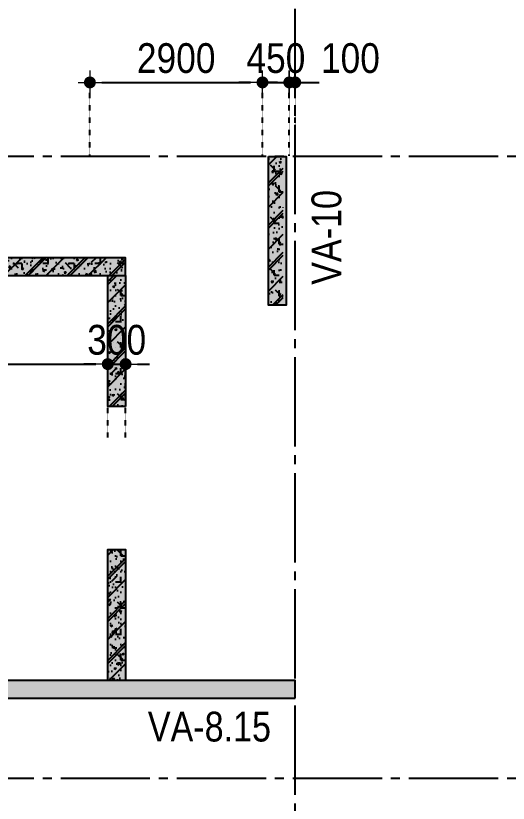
# Model space of a CAD drawing. Header units: millimetres. Extents: x -3973692 to -2843767, y 592734 to 838475.
# Drawn here: x -3330491 to -3322215, y 740158 to 753384 of the extents above; entities that cross this region are included whole.
import ezdxf
from ezdxf.enums import TextEntityAlignment as Align

# ---------------------------------------------------------------- set-up
doc = ezdxf.new("R2010")
doc.units = ezdxf.units.MM
doc.header["$MEASUREMENT"] = 0
doc.header["$PDMODE"] = 3
doc.header["$PDSIZE"] = -20
doc.linetypes.add('CHG_XX_Luoi truc-Block A$0$MB_Luoi truc-150-TWA$0$Center101', pattern=[13, 10, -1, 1, -1])
doc.linetypes.add('HIDDEN5', pattern=[2.8375, 1.25, -1.5875])
doc.layers.get('0').update_dxf_attribs({"lineweight": 9})
doc.layers.get('Defpoints').update_dxf_attribs({"color": 10, "lineweight": 0})
for name, color, linetype, lineweight in [("'S_General_Dim_1", 1, 'Continuous', 18), ('CHG_XX_Cot_Block A-T2-3$0$DBAO', 3, 'Continuous', 13), ('TEXT', 7, 'Continuous', 15)]:
    doc.layers.add(name, color=color, linetype=linetype, lineweight=lineweight)
for name, color, linetype in [('CHG_XX_Cot_Block A-T2-3$0$mb_cot tang 4-8 twa$0$Concrete Hatch', 218, 'Continuous'), ('CHG_XX_Cot_Block A-T2-3$0$mb_cot tang 4-8 twa$0$Concrete Line', 6, 'Continuous'), ('CHG_XX_Cot_Block A-T2-3$0$mb_cot tang 4-8 twa$0$Concrete Solid', 216, 'Continuous'), ('CHG_XX_Luoi truc-Block A$0$MB_Luoi truc-150-TWA$0$Grid', 34, 'Continuous'), ('CHG_XX_Luoi truc-Block A$0$MB_Luoi truc-150-TWA$0$Grid Line', 251, 'CHG_XX_Luoi truc-Block A$0$MB_Luoi truc-150-TWA$0$Center101')]:
    doc.layers.add(name, color=color, linetype=linetype)
doc.styles.add('arial', font='arial.ttf', dxfattribs={"width": 0.85})
doc.styles.add('CHG_XX_Luoi truc-Block A$0$MB_Luoi truc-150-TWA$0$Grid A-F$0$VNI-HelveCB', font='')
doc.styles.add('TTP-HelCon', font='')
doc.styles.get('CHG_XX_Luoi truc-Block A$0$MB_Luoi truc-150-TWA$0$Grid A-F$0$VNI-HelveCB').set_extended_font_data('VNI-Helve-Condense', bold=True)
doc.styles.get('TTP-HelCon').set_extended_font_data('VNI-Helve-Condense')
doc.dimstyles.new('200', dxfattribs={"dimscale": 200, "dimtxt": 2.5, "dimasz": 1, "dimexe": 0, "dimexo": 0, "dimgap": 0.75, "dimtad": 1, "dimdec": 0, "dimrnd": 10, "dimzin": 9, "dimdsep": 46, "dimtxsty": 'arial', "dimblk1": 'DIMDOT', "dimblk2": 'DIMDOT', "dimsah": 1, "dimcen": 2, "dimdle": 3, "dimclre": 8, "dimclrt": 2, "dimadec": 0, "dimazin": 0, "dimtfac": 1, "dimtdec": 0, "dimtix": 1, "dimtmove": 2, "dimatfit": 3, "dimldrblk": 'DIMPIJL', "dimfxl": 1, "dimtvp": 1.8, "dimtolj": 1, "dimtzin": 0, "dimarcsym": 0})

# ---------------------------------------------------------------- blocks, each defined once
blk = doc.blocks.new('*U3016')
at = {"layer": 'CHG_XX_Luoi truc-Block A$0$MB_Luoi truc-150-TWA$0$Grid Line'}
blk.add_line((0, 0), (0, 467.0000000000001), dxfattribs=at)
at = {"layer": 'CHG_XX_Luoi truc-Block A$0$MB_Luoi truc-150-TWA$0$Grid', "lineweight": -2, "style": 'CHG_XX_Luoi truc-Block A$0$MB_Luoi truc-150-TWA$0$Grid A-F$0$VNI-HelveCB'}
for tag, p in [('GRIDSUB', (0, 476.0000000000001)), ('GRID', (0, -9))]:
    blk.add_attdef(tag, text='', height=5, dxfattribs=at).set_placement(p, align=Align.MIDDLE)
blk = doc.blocks.new('*U3014')
at = {"layer": 'CHG_XX_Luoi truc-Block A$0$MB_Luoi truc-150-TWA$0$Grid Line'}
blk.add_line((0, 0), (0, 404), dxfattribs=at)
at = {"layer": 'CHG_XX_Luoi truc-Block A$0$MB_Luoi truc-150-TWA$0$Grid', "lineweight": -2, "style": 'CHG_XX_Luoi truc-Block A$0$MB_Luoi truc-150-TWA$0$Grid A-F$0$VNI-HelveCB'}
for tag, p in [('GRIDSUB', (0, 413)), ('GRID', (0, -9))]:
    blk.add_attdef(tag, text='', height=5, dxfattribs=at).set_placement(p, align=Align.MIDDLE)
blk = doc.blocks.new('CHG_XX_Luoi truc-Block A')
at = {"layer": 'CHG_XX_Luoi truc-Block A$0$MB_Luoi truc-150-TWA$0$Grid', "xscale": 150, "yscale": 150, "zscale": 150}
blk.add_blockref('*U3016', (22700, 87440.67921933654), dxfattribs=at)
at = {"layer": 'CHG_XX_Luoi truc-Block A$0$MB_Luoi truc-150-TWA$0$Grid', "xscale": -150, "yscale": 150, "zscale": 150, "rotation": 90}
for p in [(57309.50927037185, 141059.6356885452), (57309.50927037185, 130609.6356885452)]:
    blk.add_blockref('*U3014', p, dxfattribs=at)
blk = doc.blocks.new('*U2978')
at = {"layer": 'CHG_XX_Cot_Block A-T2-3$0$mb_cot tang 4-8 twa$0$Concrete Hatch'}
h = blk.add_hatch(dxfattribs=at)
h.set_pattern_fill('CONCRETE', color=256, scale=50, style=0, pattern_type=2)
h.set_pattern_definition([(45, (8900, -49.99999999999986), (-176.7766952966369, 176.7766952966369), []), (45, (8900, 1.4210854715202e-13), (-353.5533905932737, 353.5533905932738), []), (49.99999999999999, (8900, -49.99999999999986), (358.6300913003767, -31.37606749129755), [37.5, -412.5]), (355, (8900, -49.99999999999986), (-69.3756668065, 376.0960668500059), [30, -330]), (100.4514, (8929.88584, -52.61466999999985), (289.2546908570108, 344.7197710304768), [31.870095, -350.571056]), (46.18420000000001, (8900, 50.00000000000014), (533.6205243128222, -82.75950716450905), [56.25, -618.75]), (96.6356, (8944.4683725, 43.10334650000013), (467.3313527743517, 487.0589354502209), [47.805144, -525.8565]), (351.1842, (8900, 50.00000000000014), (467.3309725668136, 487.0593004626623), [45, -495]), (21, (8950, 25.00000000000014), (298.4535260592309, -201.3094453326694), [37.5, -412.5]), (326.0000000000001, (8950, 25.00000000000014), (121.6576659607909, 362.5750225234265), [30, -330]), (71.4514, (8974.8711165, 8.224197000000146), (420.111314290745, 161.2652483549762), [31.870095, -350.571056]), (37.50000000000001, (8900, -49.99999999999986), (6.079927658645334, 166.4469269156558), [0, -326, 0, -335, 0, -331.25]), (7.499999999999999, (8900, -49.99999999999986), (131.5347687210743, 197.2058559411801), [0, -191, 0, -318.5, 0, -126.25]), (327.5, (8788.5, -49.99999999999986), (266.9112180862045, -11.2774358671899), [0, -125, 0, -390, 0, -517.5]), (317.5, (8738.5, -49.99999999999986), (291.5930846711931, 50.05249116615882), [0, -162.5, 0, -259, 0, -367.5]), (0, (9075, 125.0000000000001), (0, 875), [87.5, -787.5]), (0, (9337.5, 300.0000000000001), (0, 875), [87.5, -787.5]), (0, (9162.5, 650.0000000000001), (0, 875), [87.5, -350, 87.5, -350]), (90, (9075, 125.0000000000001), (-875, 5.35782974626967e-14), [87.5, -787.5]), (90, (9162.5, 650.0000000000001), (-875, 5.35782974626967e-14), [87.5, -787.5]), (90, (9425, 300.0000000000001), (-875, 5.35782974626967e-14), [87.5, -787.5]), (90, (9600, 562.5000000000001), (-875, 5.35782974626967e-14), [87.5, -787.5]), (135, (9162.5, 125.0000000000001), (-875.016357447105, 8.881784197001252e-14), [123.76, -1113.7]), (135, (9250, 650.0000000000001), (-875.016357447105, 8.881784197001252e-14), [123.76, -1113.7]), (45, (9337.5, 300.0000000000001), (8.881784197001252e-14, 875.016357447105), [123.76, -247.485, 123.76, -742.455]), (0, (8725, -49.99999999999986), (87.5, 87.5), [-175, 0])])
h.paths.add_polyline_path([(-750, 150), (-750, -149.9999999999999), (9700, -150), (9700, 150)])
at = {"layer": 'CHG_XX_Cot_Block A-T2-3$0$mb_cot tang 4-8 twa$0$Concrete Solid'}
blk.add_hatch(color=256, dxfattribs=at).paths.add_polyline_path([(-750, 150), (-750, -149.9999999999999), (9700, -150), (9700, 150)])
at = {"layer": 'CHG_XX_Cot_Block A-T2-3$0$mb_cot tang 4-8 twa$0$Concrete Line'}
blk.add_lwpolyline([(-750, 150), (-750, -149.9999999999999), (9700, -150), (9700, 150)], close=True, dxfattribs=at)
blk = doc.blocks.new('*U2984')
at = {"layer": 'CHG_XX_Cot_Block A-T2-3$0$mb_cot tang 4-8 twa$0$Concrete Hatch'}
h = blk.add_hatch(dxfattribs=at)
h.set_pattern_fill('CONCRETE', color=256, scale=50, style=0, pattern_type=2)
h.set_pattern_definition([(45, (4250, -49.99999999999986), (-176.7766952966369, 176.7766952966369), []), (45, (4250, 1.4210854715202e-13), (-353.5533905932737, 353.5533905932738), []), (49.99999999999999, (4250, -49.99999999999986), (358.6300913003767, -31.37606749129755), [37.5, -412.5]), (355, (4250, -49.99999999999986), (-69.3756668065, 376.0960668500059), [30, -330]), (100.4514, (4279.88584, -52.61466999999985), (289.2546908570108, 344.7197710304768), [31.870095, -350.571056]), (46.18420000000001, (4250, 50.00000000000014), (533.6205243128222, -82.75950716450905), [56.25, -618.75]), (96.6356, (4294.4683725, 43.10334650000013), (467.3313527743517, 487.0589354502209), [47.805144, -525.8565]), (351.1842, (4250, 50.00000000000014), (467.3309725668136, 487.0593004626623), [45, -495]), (21, (4300, 25.00000000000014), (298.4535260592309, -201.3094453326694), [37.5, -412.5]), (326.0000000000001, (4300, 25.00000000000014), (121.6576659607909, 362.5750225234265), [30, -330]), (71.4514, (4324.8711165, 8.224197000000146), (420.111314290745, 161.2652483549762), [31.870095, -350.571056]), (37.50000000000001, (4250, -49.99999999999986), (6.079927658645334, 166.4469269156558), [0, -326, 0, -335, 0, -331.25]), (7.499999999999999, (4250, -49.99999999999986), (131.5347687210743, 197.2058559411801), [0, -191, 0, -318.5, 0, -126.25]), (327.5, (4138.5, -49.99999999999986), (266.9112180862045, -11.2774358671899), [0, -125, 0, -390, 0, -517.5]), (317.5, (4088.5, -49.99999999999986), (291.5930846711931, 50.05249116615882), [0, -162.5, 0, -259, 0, -367.5]), (0, (4425, 125.0000000000001), (0, 875), [87.5, -787.5]), (0, (4687.5, 300.0000000000001), (0, 875), [87.5, -787.5]), (0, (4512.5, 650.0000000000001), (0, 875), [87.5, -350, 87.5, -350]), (90, (4425, 125.0000000000001), (-875, 5.35782974626967e-14), [87.5, -787.5]), (90, (4512.5, 650.0000000000001), (-875, 5.35782974626967e-14), [87.5, -787.5]), (90, (4775, 300.0000000000001), (-875, 5.35782974626967e-14), [87.5, -787.5]), (90, (4950, 562.5000000000001), (-875, 5.35782974626967e-14), [87.5, -787.5]), (135, (4512.5, 125.0000000000001), (-875.016357447105, 8.881784197001252e-14), [123.76, -1113.7]), (135, (4600, 650.0000000000001), (-875.016357447105, 8.881784197001252e-14), [123.76, -1113.7]), (45, (4687.5, 300.0000000000001), (8.881784197001252e-14, 875.016357447105), [123.76, -247.485, 123.76, -742.455]), (0, (4075, -49.99999999999986), (87.5, 87.5), [-175, 0])])
h.paths.add_polyline_path([(-50, 150), (-50, -149.9999999999999), (4350, -150), (4350, 150)])
at = {"layer": 'CHG_XX_Cot_Block A-T2-3$0$mb_cot tang 4-8 twa$0$Concrete Solid'}
blk.add_hatch(color=256, dxfattribs=at).paths.add_polyline_path([(-50, 150), (-50, -149.9999999999999), (4350, -150), (4350, 150)])
at = {"layer": 'CHG_XX_Cot_Block A-T2-3$0$mb_cot tang 4-8 twa$0$Concrete Line'}
blk.add_lwpolyline([(-50, 150), (-50, -149.9999999999999), (4350, -150), (4350, 150)], close=True, dxfattribs=at)
blk = doc.blocks.new('*U2989')
at = {"layer": 'CHG_XX_Cot_Block A-T2-3$0$mb_cot tang 4-8 twa$0$Concrete Hatch'}
h = blk.add_hatch(dxfattribs=at)
h.set_pattern_fill('CONCRETE', color=256, scale=50, style=0, pattern_type=2)
h.set_pattern_definition([(45, (2050, -49.99999999999986), (-176.7766952966369, 176.7766952966369), []), (45, (2050, 1.4210854715202e-13), (-353.5533905932737, 353.5533905932738), []), (49.99999999999999, (2050, -49.99999999999986), (358.6300913003767, -31.37606749129755), [37.5, -412.5]), (355, (2050, -49.99999999999986), (-69.3756668065, 376.0960668500059), [30, -330]), (100.4514, (2079.88584, -52.61466999999985), (289.2546908570108, 344.7197710304768), [31.870095, -350.571056]), (46.18420000000001, (2050, 50.00000000000014), (533.6205243128222, -82.75950716450905), [56.25, -618.75]), (96.6356, (2094.4683725, 43.10334650000013), (467.3313527743517, 487.0589354502209), [47.805144, -525.8565]), (351.1842, (2050, 50.00000000000014), (467.3309725668136, 487.0593004626623), [45, -495]), (21, (2100, 25.00000000000014), (298.4535260592309, -201.3094453326694), [37.5, -412.5]), (326.0000000000001, (2100, 25.00000000000014), (121.6576659607909, 362.5750225234265), [30, -330]), (71.4514, (2124.8711165, 8.224197000000146), (420.111314290745, 161.2652483549762), [31.870095, -350.571056]), (37.50000000000001, (2050, -49.99999999999986), (6.079927658645334, 166.4469269156558), [0, -326, 0, -335, 0, -331.25]), (7.499999999999999, (2050, -49.99999999999986), (131.5347687210743, 197.2058559411801), [0, -191, 0, -318.5, 0, -126.25]), (327.5, (1938.5, -49.99999999999986), (266.9112180862045, -11.2774358671899), [0, -125, 0, -390, 0, -517.5]), (317.5, (1888.5, -49.99999999999986), (291.5930846711931, 50.05249116615882), [0, -162.5, 0, -259, 0, -367.5]), (0, (2225, 125.0000000000001), (0, 875), [87.5, -787.5]), (0, (2487.5, 300.0000000000001), (0, 875), [87.5, -787.5]), (0, (2312.5, 650.0000000000001), (0, 875), [87.5, -350, 87.5, -350]), (90, (2225, 125.0000000000001), (-875, 5.35782974626967e-14), [87.5, -787.5]), (90, (2312.5, 650.0000000000001), (-875, 5.35782974626967e-14), [87.5, -787.5]), (90, (2575, 300.0000000000001), (-875, 5.35782974626967e-14), [87.5, -787.5]), (90, (2750, 562.5000000000001), (-875, 5.35782974626967e-14), [87.5, -787.5]), (135, (2312.5, 125.0000000000001), (-875.016357447105, 8.881784197001252e-14), [123.76, -1113.7]), (135, (2400, 650.0000000000001), (-875.016357447105, 8.881784197001252e-14), [123.76, -1113.7]), (45, (2487.5, 300.0000000000001), (8.881784197001252e-14, 875.016357447105), [123.76, -247.485, 123.76, -742.455]), (0, (1875, -49.99999999999986), (87.5, 87.5), [-175, 0])])
h.paths.add_polyline_path([(-50, 150), (-50, -149.9999999999999), (2150, -150), (2150, 150)])
at = {"layer": 'CHG_XX_Cot_Block A-T2-3$0$mb_cot tang 4-8 twa$0$Concrete Solid'}
blk.add_hatch(color=256, dxfattribs=at).paths.add_polyline_path([(-50, 150), (-50, -149.9999999999999), (2150, -150), (2150, 150)])
at = {"layer": 'CHG_XX_Cot_Block A-T2-3$0$mb_cot tang 4-8 twa$0$Concrete Line'}
blk.add_lwpolyline([(-50, 150), (-50, -149.9999999999999), (2150, -150), (2150, 150)], close=True, dxfattribs=at)
blk = doc.blocks.new('CHG_XX_Cot_Block A-T2-3')
at = {"layer": 'CHG_XX_Cot_Block A-T2-3$0$mb_cot tang 4-8 twa$0$Concrete Hatch'}
h = blk.add_hatch(dxfattribs=at)
h.set_pattern_fill('CONCRETE', color=256, scale=50, style=0, pattern_type=2)
h.set_pattern_definition([(45, (-450.0000000001164, -149.9999999999997), (-176.7766952966369, 176.7766952966369), []), (45, (-450.0000000001164, -99.99999999999974), (-353.5533905932737, 353.5533905932738), []), (49.99999999999999, (-450.0000000001164, -149.9999999999997), (358.6300913003767, -31.37606749129755), [37.5, -412.5]), (355, (-450.0000000001164, -149.9999999999997), (-69.3756668065, 376.0960668500059), [30, -330]), (100.4514, (-420.1141600001165, -152.6146699999997), (289.2546908570108, 344.7197710304768), [31.870095, -350.571056]), (46.18420000000001, (-450.0000000001164, -49.99999999999974), (533.6205243128222, -82.75950716450905), [56.25, -618.75]), (96.6356, (-405.5316275001164, -56.89665349999976), (467.3313527743517, 487.0589354502209), [47.805144, -525.8565]), (351.1842, (-450.0000000001164, -49.99999999999974), (467.3309725668136, 487.0593004626623), [45, -495]), (21, (-400.0000000001164, -74.99999999999974), (298.4535260592309, -201.3094453326694), [37.5, -412.5]), (326.0000000000001, (-400.0000000001164, -74.99999999999974), (121.6576659607909, 362.5750225234265), [30, -330]), (71.4514, (-375.1288835001164, -91.77580299999974), (420.111314290745, 161.2652483549762), [31.870095, -350.571056]), (37.50000000000001, (-450.0000000001164, -149.9999999999997), (6.079927658645334, 166.4469269156558), [0, -326, 0, -335, 0, -331.25]), (7.499999999999999, (-450.0000000001164, -149.9999999999997), (131.5347687210743, 197.2058559411801), [0, -191, 0, -318.5, 0, -126.25]), (327.5, (-561.5000000001164, -149.9999999999997), (266.9112180862045, -11.2774358671899), [0, -125, 0, -390, 0, -517.5]), (317.5, (-611.5000000001164, -149.9999999999997), (291.5930846711931, 50.05249116615882), [0, -162.5, 0, -259, 0, -367.5]), (0, (-275.0000000001164, 25.00000000000026), (0, 875), [87.5, -787.5]), (0, (-12.50000000011642, 200.0000000000003), (0, 875), [87.5, -787.5]), (0, (-187.5000000001164, 550.0000000000002), (0, 875), [87.5, -350, 87.5, -350]), (90, (-275.0000000001164, 25.00000000000026), (-875, 5.35782974626967e-14), [87.5, -787.5]), (90, (-187.5000000001164, 550.0000000000002), (-875, 5.35782974626967e-14), [87.5, -787.5]), (90, (74.99999999988358, 200.0000000000003), (-875, 5.35782974626967e-14), [87.5, -787.5]), (90, (249.9999999998836, 462.5000000000002), (-875, 5.35782974626967e-14), [87.5, -787.5]), (135, (-187.5000000001164, 25.00000000000026), (-875.016357447105, 8.881784197001252e-14), [123.76, -1113.7]), (135, (-100.0000000001164, 550.0000000000002), (-875.016357447105, 8.881784197001252e-14), [123.76, -1113.7]), (45, (-12.50000000011642, 200.0000000000003), (8.881784197001252e-14, 875.016357447105), [123.76, -247.485, 123.76, -742.455]), (0, (-625.0000000001164, -149.9999999999997), (87.5, 87.5), [-175, 0])])
h.paths.add_polyline_path([(8037202.261310224, 1226623.729690651), (8037452.261310224, 1226623.729690651), (8037452.261310224, 1224123.72969065), (8037202.261310224, 1224123.72969065)])
at = {"layer": 'CHG_XX_Cot_Block A-T2-3$0$mb_cot tang 4-8 twa$0$Concrete Solid'}
blk.add_hatch(color=256, dxfattribs=at).paths.add_polyline_path([(8037202.261310224, 1226623.729690651), (8037502.261310224, 1226623.729690651), (8037502.261310224, 1224123.72969065), (8037202.261310224, 1224123.72969065)])
at = {"layer": 'CHG_XX_Cot_Block A-T2-3$0$mb_cot tang 4-8 twa$0$Concrete Line'}
blk.add_lwpolyline([(8037202.261310224, 1226623.729690651), (8037502.261310224, 1226623.729690651), (8037502.261310224, 1224123.72969065), (8037202.261310224, 1224123.72969065)], close=True, dxfattribs=at)
at = {"layer": 'CHG_XX_Cot_Block A-T2-3$0$DBAO'}
blk.add_blockref('CHG_XX_Luoi truc-Block A', (8014952.261310224, 1085564.094002106), dxfattribs=at)
at = {"layer": 'CHG_XX_Cot_Block A-T2-3$0$mb_cot tang 4-8 twa$0$Concrete Line', "rotation": 180}
for name, p in [('*U2984', (8034752.261317042, 1224773.729696228)), ('*U2978', (8036902.261317042, 1217673.729696228))]:
    blk.add_blockref(name, p, dxfattribs=at)
at = {"layer": 'CHG_XX_Cot_Block A-T2-3$0$mb_cot tang 4-8 twa$0$Concrete Line', "xscale": -1, "rotation": 270}
for p in [(8034652.261310224, 1222473.729699596), (8034652.261310224, 1217873.729699596)]:
    blk.add_blockref('*U2989', p, dxfattribs=at)
blk = doc.blocks.new('a')
at = {"layer": 'TEXT', "color": 3, "style": 'TTP-HelCon'}
blk.add_text('VA-10', height=500, rotation=90, dxfattribs=at).set_placement((23474.15316795139, -13355.43182885298))
blk.add_text('VA-8.15', height=500, dxfattribs=at).set_placement((20223.65632150974, -21025.68188577329))
blk = doc.blocks.new('DIMDOT')
for p, q in [((0, -1), (0, 1)), ((1, 0), (-1, 0))]:
    blk.add_line(p, q)
at = {"const_width": 0.5}
blk.add_lwpolyline([(-0.25, 0, 1), (0.25, 0, 1)], format="xyb", close=True, dxfattribs=at)
blk = doc.blocks.new('*D2600')
at = {"layer": "'S_General_Dim_1", "color": 8, "linetype": 'HIDDEN5', "lineweight": -2, "transparency": 16777216}
for p, q in [((-3335945.198563755, 746299.5684920707), (-3335945.198563755, 747532.9951257467)), ((-3328945.198556936, 746299.5684920704), (-3328945.198556936, 747532.9951257467))]:
    blk.add_line(p, q, dxfattribs=at)
at = {"layer": "'S_General_Dim_1", "color": 0, "lineweight": -2, "transparency": 16777216}
blk.add_line((-3335745.198563755, 747532.9951257467), (-3329145.198556936, 747532.9951257467), dxfattribs=at)
at = {"layer": 'Defpoints', "color": 0, "transparency": 16777216}
for p in [(-3328945.198556936, 747532.9951257467), (-3335945.198563755, 746299.5684920707), (-3328945.198556936, 746299.5684920704)]:
    blk.add_point(p, dxfattribs=at)
at = {"layer": "'S_General_Dim_1", "color": 0, "lineweight": -2, "transparency": 16777216, "xscale": 200, "yscale": 200, "zscale": 200, "rotation": 180}
blk.add_blockref('DIMDOT', (-3335945.198563755, 747532.9951257467), dxfattribs=at)
at = {"layer": "'S_General_Dim_1", "color": 0, "lineweight": -2, "transparency": 16777216, "xscale": 200, "yscale": 200, "zscale": 200}
blk.add_blockref('DIMDOT', (-3328945.198556936, 747532.9951257467), dxfattribs=at)
at = {"layer": "'S_General_Dim_1", "color": 2, "transparency": 16777216, "insert": (-3332445.198560345, 747938.2816196076), "char_height": 500, "attachment_point": 5, "style": 'arial'}
blk.add_mtext('\\A1;7000', dxfattribs=at)
blk = doc.blocks.new('DIMPIJL')
at = {"linetype": 'ByBlock'}
blk.add_solid([(-2.5, 0.4166666666666686), (-2.5, -0.4166666666666686), (0, 0)], dxfattribs=at)
blk = doc.blocks.new('*D2601')
at = {"layer": "'S_General_Dim_1", "color": 0, "lineweight": -2, "transparency": 16777216}
for p, q in [((-3329145.198556936, 747532.9951257467), (-3329345.198556936, 747532.9951257467)), ((-3328945.198556936, 747532.9951257467), (-3328645.198556936, 747532.9951257467)), ((-3328445.198556936, 747532.9951257467), (-3328245.198556936, 747532.9951257467))]:
    blk.add_line(p, q, dxfattribs=at)
at = {"layer": "'S_General_Dim_1", "color": 8, "linetype": 'HIDDEN5', "lineweight": -2, "transparency": 16777216}
for p, q in [((-3328945.198556936, 746299.5684920704), (-3328945.198556936, 747532.9951257467)), ((-3328645.198556936, 746299.5684920704), (-3328645.198556936, 747532.9951257467))]:
    blk.add_line(p, q, dxfattribs=at)
at = {"layer": 'Defpoints', "color": 0, "transparency": 16777216}
for p in [(-3328645.198556936, 747532.9951257467), (-3328945.198556936, 746299.5684920704), (-3328645.198556936, 746299.5684920704)]:
    blk.add_point(p, dxfattribs=at)
at = {"layer": "'S_General_Dim_1", "color": 0, "lineweight": -2, "transparency": 16777216, "xscale": 200, "yscale": 200, "zscale": 200}
blk.add_blockref('DIMDOT', (-3328945.198556936, 747532.9951257467), dxfattribs=at)
at = {"layer": "'S_General_Dim_1", "color": 0, "lineweight": -2, "transparency": 16777216, "xscale": 200, "yscale": 200, "zscale": 200, "rotation": 180}
blk.add_blockref('DIMDOT', (-3328645.198556936, 747532.9951257467), dxfattribs=at)
at = {"layer": "'S_General_Dim_1", "color": 2, "transparency": 16777216, "insert": (-3328795.198556936, 747938.4521516676), "char_height": 500, "attachment_point": 5, "style": 'arial'}
blk.add_mtext('\\A1;300', dxfattribs=at)
blk = doc.blocks.new('*D2602')
at = {"layer": "'S_General_Dim_1", "color": 8, "linetype": 'HIDDEN5', "lineweight": -2, "transparency": 16777216}
for p, q in [((-3329245.198556937, 751031.011449586), (-3329245.198556937, 752264.4380832625)), ((-3326345.198556936, 751031.0114495861), (-3326345.198556936, 752264.4380832625))]:
    blk.add_line(p, q, dxfattribs=at)
at = {"layer": "'S_General_Dim_1", "color": 0, "lineweight": -2, "transparency": 16777216}
blk.add_line((-3329045.198556937, 752264.4380832625), (-3326545.198556936, 752264.4380832625), dxfattribs=at)
at = {"layer": 'Defpoints', "color": 0, "transparency": 16777216}
for p in [(-3326345.198556936, 752264.4380832625), (-3329245.198556937, 751031.011449586), (-3326345.198556936, 751031.0114495861)]:
    blk.add_point(p, dxfattribs=at)
at = {"layer": "'S_General_Dim_1", "color": 0, "lineweight": -2, "transparency": 16777216, "xscale": 200, "yscale": 200, "zscale": 200, "rotation": 180}
blk.add_blockref('DIMDOT', (-3329245.198556937, 752264.4380832625), dxfattribs=at)
at = {"layer": "'S_General_Dim_1", "color": 0, "lineweight": -2, "transparency": 16777216, "xscale": 200, "yscale": 200, "zscale": 200}
blk.add_blockref('DIMDOT', (-3326345.198556936, 752264.4380832625), dxfattribs=at)
at = {"layer": "'S_General_Dim_1", "color": 2, "transparency": 16777216, "insert": (-3327795.198556936, 752669.7245771234), "char_height": 500, "attachment_point": 5, "style": 'arial'}
blk.add_mtext('\\A1;2900', dxfattribs=at)
blk = doc.blocks.new('*D2603')
at = {"layer": "'S_General_Dim_1", "color": 0, "lineweight": -2, "transparency": 16777216}
for p, q in [((-3326545.198556936, 752264.4380832625), (-3326745.198556936, 752264.4380832625)), ((-3326345.198556936, 752264.4380832625), (-3325895.198556937, 752264.4380832625)), ((-3325695.198556937, 752264.4380832625), (-3325495.198556937, 752264.4380832625))]:
    blk.add_line(p, q, dxfattribs=at)
at = {"layer": "'S_General_Dim_1", "color": 8, "linetype": 'HIDDEN5', "lineweight": -2, "transparency": 16777216}
for p, q in [((-3326345.198556936, 751031.0114495861), (-3326345.198556936, 752264.4380832625)), ((-3325895.198556937, 751031.0114495863), (-3325895.198556937, 752264.4380832625))]:
    blk.add_line(p, q, dxfattribs=at)
at = {"layer": 'Defpoints', "color": 0, "transparency": 16777216}
for p in [(-3325895.198556937, 752264.4380832625), (-3326345.198556936, 751031.0114495861), (-3325895.198556937, 751031.0114495863)]:
    blk.add_point(p, dxfattribs=at)
at = {"layer": "'S_General_Dim_1", "color": 0, "lineweight": -2, "transparency": 16777216, "xscale": 200, "yscale": 200, "zscale": 200}
blk.add_blockref('DIMDOT', (-3326345.198556936, 752264.4380832625), dxfattribs=at)
at = {"layer": "'S_General_Dim_1", "color": 0, "lineweight": -2, "transparency": 16777216, "xscale": 200, "yscale": 200, "zscale": 200, "rotation": 180}
blk.add_blockref('DIMDOT', (-3325895.198556937, 752264.4380832625), dxfattribs=at)
at = {"layer": "'S_General_Dim_1", "color": 2, "transparency": 16777216, "insert": (-3326120.198556937, 752669.7245771234), "char_height": 500, "attachment_point": 5, "style": 'arial'}
blk.add_mtext('\\A1;450', dxfattribs=at)
blk = doc.blocks.new('*D2604')
at = {"layer": "'S_General_Dim_1", "color": 0, "lineweight": -2, "transparency": 16777216}
for p, q in [((-3326095.198556937, 752264.4380832625), (-3326295.198556937, 752264.4380832625)), ((-3325895.198556937, 752264.4380832625), (-3325795.198556936, 752264.4380832625)), ((-3325595.198556936, 752264.4380832625), (-3325395.198556936, 752264.4380832625))]:
    blk.add_line(p, q, dxfattribs=at)
at = {"layer": "'S_General_Dim_1", "color": 8, "linetype": 'HIDDEN5', "lineweight": -2, "transparency": 16777216}
for p, q in [((-3325895.198556937, 751031.0114495863), (-3325895.198556937, 752264.4380832625)), ((-3325795.198556936, 751031.0114495863), (-3325795.198556936, 752264.4380832625))]:
    blk.add_line(p, q, dxfattribs=at)
at = {"layer": 'Defpoints', "color": 0, "transparency": 16777216}
for p in [(-3325795.198556936, 752264.4380832625), (-3325895.198556937, 751031.0114495863), (-3325795.198556936, 751031.0114495863)]:
    blk.add_point(p, dxfattribs=at)
at = {"layer": "'S_General_Dim_1", "color": 0, "lineweight": -2, "transparency": 16777216, "xscale": 200, "yscale": 200, "zscale": 200}
blk.add_blockref('DIMDOT', (-3325895.198556937, 752264.4380832625), dxfattribs=at)
at = {"layer": "'S_General_Dim_1", "color": 0, "lineweight": -2, "transparency": 16777216, "xscale": 200, "yscale": 200, "zscale": 200, "rotation": 180}
blk.add_blockref('DIMDOT', (-3325795.198556936, 752264.4380832625), dxfattribs=at)
at = {"layer": "'S_General_Dim_1", "color": 2, "transparency": 16777216, "insert": (-3324867.176838915, 752669.7245771234), "char_height": 500, "attachment_point": 5, "style": 'arial'}
blk.add_mtext('\\A1;100', dxfattribs=at)

msp = doc.modelspace()

# ---------------------------------------------------------------- block references
at = {"layer": "'S_General_Dim_1"}
msp.add_blockref('CHG_XX_Cot_Block A-T2-3', (-11363447.45986716, -475602.7182410646), dxfattribs=at)
at = {"layer": 'TEXT'}
msp.add_blockref('a', (-3348495.198556936, 762221.0114495861), dxfattribs=at)

# ---------------------------------------------------------------- dimensions: what is measured, and where the dimension line sits
at = {"layer": "'S_General_Dim_1"}
for base, p1, p2, picture, middle in [((-3326345.198556936, 752264.4380832625), (-3329245.198556937, 751031.011449586), (-3326345.198556936, 751031.0114495861), '*D2602', (-3327795.198556936, 752669.7245771234)), ((-3325895.198556937, 752264.4380832625), (-3326345.198556936, 751031.0114495861), (-3325895.198556937, 751031.0114495863), '*D2603', (-3326120.198556937, 752669.7245771234)), ((-3328945.198556936, 747532.9951257467), (-3335945.198563755, 746299.5684920707), (-3328945.198556936, 746299.5684920704), '*D2600', (-3332445.198560345, 747938.2816196076)), ((-3328645.198556936, 747532.9951257467), (-3328945.198556936, 746299.5684920704), (-3328645.198556936, 746299.5684920704), '*D2601', (-3328795.198556936, 747938.4521516676))]:
    dim = msp.add_linear_dim(base=base, p1=p1, p2=p2, dimstyle='200', dxfattribs=at)
    dim.commit()
    dim.dimension.update_dxf_attribs({"geometry": picture, "text_midpoint": middle})
dim = msp.add_linear_dim(base=(-3325795.198556936, 752264.4380832625), p1=(-3325895.198556937, 751031.0114495863), p2=(-3325795.198556936, 751031.0114495863), dimstyle='200', dxfattribs=at)
dim.commit()
dim.dimension.update_dxf_attribs({"geometry": '*D2604', "text_midpoint": (-3324867.176838915, 752669.7245771234), "dimtype": 160})

doc.saveas('drawing.dxf')
